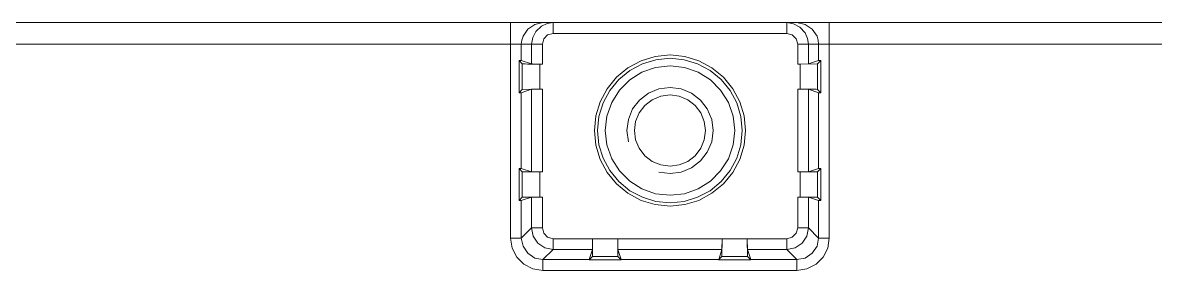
# Model space of a CAD drawing. Header units: millimetres. Extents: x 33157 to 59611, y -29750 to 1750.
# Drawn here: x 54953.7 to 55006.2, y -3062.7 to -3051.2 of the extents above; entities that cross this region are included whole.
import ezdxf

# ---------------------------------------------------------------- set-up
doc = ezdxf.new("R2010")
doc.units = ezdxf.units.MM
doc.layers.add('layer 1', color=7, linetype='Continuous', lineweight=18)

msp = doc.modelspace()

# ---------------------------------------------------------------- linework, layer by layer
at = {"layer": 'layer 1', "lineweight": 9}
for p, q in [((54976.32, -3051.201), (54976.32, -3061.196)), ((54978.295, -3051.201), (54978.295, -3051.701)), ((54989.128, -3051.201), (54989.128, -3051.701)), ((54991.094, -3051.201), (54991.094, -3061.196)), ((54976.82, -3052.201), (54976.82, -3052.956)), ((54977.294, -3052.201), (54977.294, -3053.114)), ((54977.795, -3052.201), (54977.795, -3053.123)), ((54989.628, -3052.201), (54989.628, -3053.123)), ((54990.129, -3052.201), (54990.129, -3053.114)), ((54990.594, -3052.201), (54990.594, -3052.956)), ((54976.715, -3052.956), (54976.715, -3054.457)), ((54976.864, -3053.114), (54976.864, -3054.299)), ((54977.672, -3053.123), (54977.672, -3054.29)), ((54989.751, -3053.123), (54989.751, -3054.29)), ((54990.55, -3053.114), (54990.55, -3054.299)), ((54990.708, -3052.956), (54990.708, -3054.457)), ((54976.82, -3054.448), (54976.82, -3057.958)), ((54977.294, -3054.29), (54977.294, -3058.116)), ((54977.795, -3054.29), (54977.795, -3058.125)), ((54989.628, -3054.29), (54989.628, -3058.125)), ((54990.129, -3054.29), (54990.129, -3058.116)), ((54990.594, -3054.448), (54990.594, -3057.958)), ((54976.715, -3057.958), (54976.715, -3059.45)), ((54976.864, -3058.116), (54976.864, -3059.292)), ((54977.672, -3058.125), (54977.672, -3059.292)), ((54989.751, -3058.125), (54989.751, -3059.292)), ((54990.55, -3058.116), (54990.55, -3059.292)), ((54990.708, -3057.958), (54990.708, -3059.45)), ((54976.82, -3059.45), (54976.82, -3061.196)), ((54977.294, -3059.292), (54977.294, -3060.722)), ((54977.795, -3059.292), (54977.795, -3060.722)), ((54989.628, -3059.292), (54989.628, -3060.722)), ((54990.129, -3059.292), (54990.129, -3060.722)), ((54990.594, -3059.45), (54990.594, -3061.196)), ((54978.295, -3061.223), (54978.295, -3061.723)), ((54980.121, -3061.231), (54980.121, -3062.048)), ((54980.121, -3061.231), (54980.121, -3061.723)), ((54981.298, -3061.231), (54981.298, -3061.723)), ((54981.298, -3061.231), (54981.298, -3062.048)), ((54989.128, -3061.223), (54989.128, -3061.723)), ((54977.821, -3062.188), (54977.821, -3062.688)), ((54981.455, -3062.197), (54981.455, -3062.206)), ((54989.593, -3062.188), (54989.593, -3062.688))]:
    msp.add_line(p, q, dxfattribs=at)
for points in [[(54854.21, -3051.201), (54854.21, -3051.201), (55050.209, -3051.201), (55050.209, -3051.201)], [(54977.76, -3051.359), (54977.76, -3051.359), (54977.496, -3051.604), (54977.496, -3051.604)], [(54989.971, -3051.675), (54989.971, -3051.675), (54989.725, -3051.403), (54989.725, -3051.403)], [(54989.128, -3051.701), (54989.128, -3051.701), (54978.295, -3051.701), (54978.295, -3051.701)], [(54944.621, -3052.201), (54944.621, -3052.201), (54977.795, -3052.201), (54977.795, -3052.201)], [(54989.628, -3052.201), (54989.628, -3052.201), (55022.794, -3052.201), (55022.794, -3052.201)], [(54976.864, -3053.114), (54976.864, -3053.114), (54976.715, -3052.956), (54976.715, -3052.956)], [(54976.82, -3052.956), (54976.82, -3052.956), (54977.294, -3053.114), (54977.294, -3053.114)], [(54977.795, -3053.123), (54977.795, -3053.123), (54977.672, -3053.123), (54977.672, -3053.123)], [(54989.628, -3053.123), (54989.628, -3053.123), (54989.751, -3053.123), (54989.751, -3053.123)], [(54989.725, -3053.123), (54989.725, -3053.123), (54990.55, -3053.114), (54990.55, -3053.114)], [(54990.594, -3052.956), (54990.594, -3052.956), (54990.129, -3053.114), (54990.129, -3053.114)], [(54990.55, -3053.114), (54990.55, -3053.114), (54990.708, -3052.956), (54990.708, -3052.956)], [(54976.864, -3054.299), (54976.864, -3054.299), (54976.715, -3054.457), (54976.715, -3054.457)], [(54976.82, -3054.448), (54976.82, -3054.448), (54977.294, -3054.29), (54977.294, -3054.29)], [(54977.698, -3054.29), (54977.698, -3054.29), (54976.864, -3054.299), (54976.864, -3054.299)], [(54977.698, -3054.29), (54977.698, -3054.29), (54977.294, -3054.29), (54977.294, -3054.29)], [(54977.795, -3054.29), (54977.795, -3054.29), (54977.672, -3054.29), (54977.672, -3054.29)], [(54989.628, -3054.29), (54989.628, -3054.29), (54989.751, -3054.29), (54989.751, -3054.29)], [(54990.594, -3054.448), (54990.594, -3054.448), (54990.129, -3054.29), (54990.129, -3054.29)], [(54990.55, -3054.299), (54990.55, -3054.299), (54990.708, -3054.457), (54990.708, -3054.457)], [(54976.864, -3058.116), (54976.864, -3058.116), (54976.715, -3057.958), (54976.715, -3057.958)], [(54976.82, -3057.958), (54976.82, -3057.958), (54977.294, -3058.116), (54977.294, -3058.116)], [(54977.795, -3058.125), (54977.795, -3058.125), (54977.672, -3058.125), (54977.672, -3058.125)], [(54989.628, -3058.125), (54989.628, -3058.125), (54989.751, -3058.125), (54989.751, -3058.125)], [(54989.725, -3058.125), (54989.725, -3058.125), (54990.55, -3058.116), (54990.55, -3058.116)], [(54989.725, -3058.125), (54989.725, -3058.125), (54990.129, -3058.116), (54990.129, -3058.116)], [(54990.594, -3057.958), (54990.594, -3057.958), (54990.129, -3058.116), (54990.129, -3058.116)], [(54990.55, -3058.116), (54990.55, -3058.116), (54990.708, -3057.958), (54990.708, -3057.958)], [(54976.864, -3059.292), (54976.864, -3059.292), (54976.715, -3059.45), (54976.715, -3059.45)], [(54976.82, -3059.45), (54976.82, -3059.45), (54977.294, -3059.292), (54977.294, -3059.292)], [(54977.698, -3059.292), (54977.698, -3059.292), (54976.864, -3059.292), (54976.864, -3059.292)], [(54977.698, -3059.292), (54977.698, -3059.292), (54977.294, -3059.292), (54977.294, -3059.292)], [(54977.795, -3059.292), (54977.795, -3059.292), (54977.672, -3059.292), (54977.672, -3059.292)], [(54989.628, -3059.292), (54989.628, -3059.292), (54989.751, -3059.292), (54989.751, -3059.292)], [(54990.594, -3059.45), (54990.594, -3059.45), (54990.129, -3059.292), (54990.129, -3059.292)], [(54990.55, -3059.292), (54990.55, -3059.292), (54990.708, -3059.45), (54990.708, -3059.45)], [(54977.294, -3060.722), (54977.294, -3060.722), (54976.82, -3061.196), (54976.82, -3061.196)], [(54977.795, -3060.722), (54977.795, -3060.722), (54977.294, -3060.722), (54977.294, -3060.722)], [(54989.628, -3060.722), (54989.628, -3060.722), (54990.129, -3060.722), (54990.129, -3060.722)], [(54990.129, -3060.722), (54990.129, -3060.722), (54990.594, -3061.196), (54990.594, -3061.196)], [(54976.32, -3061.196), (54976.32, -3061.196), (54976.82, -3061.196), (54976.82, -3061.196)], [(54978.295, -3061.223), (54978.295, -3061.223), (54980.121, -3061.231), (54980.121, -3061.231)], [(54980.121, -3061.231), (54980.121, -3061.231), (54987.293, -3061.231), (54987.293, -3061.231)], [(54986.117, -3062.048), (54986.117, -3062.048), (54986.126, -3061.231), (54986.126, -3061.231)], [(54986.126, -3061.231), (54986.126, -3061.231), (54986.117, -3061.723), (54986.117, -3061.723)], [(54987.293, -3061.231), (54987.293, -3061.231), (54989.128, -3061.223), (54989.128, -3061.223)], [(54987.293, -3061.231), (54987.293, -3061.231), (54987.302, -3062.048), (54987.302, -3062.048)], [(54987.293, -3061.231), (54987.293, -3061.231), (54987.302, -3061.723), (54987.302, -3061.723)], [(54991.094, -3061.196), (54991.094, -3061.196), (54990.594, -3061.196), (54990.594, -3061.196)], [(54978.295, -3061.723), (54978.295, -3061.723), (54977.821, -3062.188), (54977.821, -3062.188)], [(54978.295, -3061.723), (54978.295, -3061.723), (54980.121, -3061.723), (54980.121, -3061.723)], [(54979.963, -3062.188), (54979.963, -3062.188), (54980.121, -3061.723), (54980.121, -3061.723)], [(54980.121, -3062.048), (54980.121, -3062.048), (54979.963, -3062.206), (54979.963, -3062.206)], [(54980.121, -3062.048), (54980.121, -3062.048), (54981.298, -3062.048), (54981.298, -3062.048)], [(54981.298, -3061.723), (54981.298, -3061.723), (54986.117, -3061.723), (54986.117, -3061.723)], [(54981.455, -3062.188), (54981.455, -3062.188), (54981.298, -3061.723), (54981.298, -3061.723)], [(54981.298, -3062.048), (54981.298, -3062.048), (54981.455, -3062.197), (54981.455, -3062.197)], [(54986.117, -3062.048), (54986.117, -3062.048), (54985.959, -3062.206), (54985.959, -3062.206)], [(54985.968, -3062.188), (54985.968, -3062.188), (54986.117, -3061.723), (54986.117, -3061.723)], [(54986.117, -3062.048), (54986.117, -3062.048), (54987.302, -3062.048), (54987.302, -3062.048)], [(54987.302, -3061.723), (54987.302, -3061.723), (54989.128, -3061.723), (54989.128, -3061.723)], [(54987.451, -3062.188), (54987.451, -3062.188), (54987.302, -3061.723), (54987.302, -3061.723)], [(54987.302, -3062.048), (54987.302, -3062.048), (54987.451, -3062.197), (54987.451, -3062.197)], [(54989.128, -3061.723), (54989.128, -3061.723), (54989.593, -3062.188), (54989.593, -3062.188)], [(54977.821, -3062.188), (54977.821, -3062.188), (54979.963, -3062.188), (54979.963, -3062.188)], [(54979.963, -3062.206), (54979.963, -3062.206), (54981.455, -3062.206), (54981.455, -3062.206)], [(54981.455, -3062.188), (54981.455, -3062.188), (54985.968, -3062.188), (54985.968, -3062.188)], [(54985.959, -3062.206), (54985.959, -3062.206), (54987.46, -3062.206), (54987.46, -3062.206)], [(54987.451, -3062.188), (54987.451, -3062.188), (54989.593, -3062.188), (54989.593, -3062.188)], [(54987.451, -3062.197), (54987.451, -3062.197), (54987.46, -3062.206), (54987.46, -3062.206)], [(54977.821, -3062.688), (54977.821, -3062.688), (54989.593, -3062.688), (54989.593, -3062.688)]]:
    msp.add_open_spline(points, degree=3, dxfattribs=at)
for points, knots in [([(54977.821, -3051.201), (54977.821, -3051.201), (54977.444, -3051.28), (54977.444, -3051.28), (54977.444, -3051.28), (54977.119, -3051.499), (54977.119, -3051.499), (54977.119, -3051.499), (54976.899, -3051.824), (54976.899, -3051.824)], [0, 0, 0, 0, 162697.477039, 162697.477039, 162697.477039, 325394.954078, 325394.954078, 325394.954078, 488092.431117, 488092.431117, 488092.431117, 488092.431117]), ([(54977.496, -3051.604), (54977.496, -3051.604), (54977.347, -3051.894), (54977.347, -3051.894), (54977.347, -3051.894), (54977.294, -3052.201), (54977.294, -3052.201)], [0, 0, 0, 0, 176548.825552, 176548.825552, 176548.825552, 353097.651104, 353097.651104, 353097.651104, 353097.651104]), ([(54978.295, -3051.201), (54978.295, -3051.201), (54978.014, -3051.245), (54978.014, -3051.245), (54978.014, -3051.245), (54977.76, -3051.359), (54977.76, -3051.359)], [0, 0, 0, 0, 176549.890892, 176549.890892, 176549.890892, 353099.781785, 353099.781785, 353099.781785, 353099.781785]), ([(54989.725, -3051.403), (54989.725, -3051.403), (54989.435, -3051.253), (54989.435, -3051.253), (54989.435, -3051.253), (54989.128, -3051.201), (54989.128, -3051.201)], [0, 0, 0, 0, 176585.504921, 176585.504921, 176585.504921, 353171.009842, 353171.009842, 353171.009842, 353171.009842]), ([(54990.524, -3051.824), (54990.524, -3051.824), (54990.304, -3051.499), (54990.304, -3051.499), (54990.304, -3051.499), (54989.979, -3051.28), (54989.979, -3051.28), (54989.979, -3051.28), (54989.593, -3051.201), (54989.593, -3051.201)], [0, 0, 0, 0, 162734.692648, 162734.692648, 162734.692648, 325469.385296, 325469.385296, 325469.385296, 488204.077944, 488204.077944, 488204.077944, 488204.077944]), ([(54976.82, -3052.201), (54976.82, -3052.201), (54976.838, -3052.008), (54976.838, -3052.008), (54976.838, -3052.008), (54976.899, -3051.824), (54976.899, -3051.824)], [0, 0, 0, 0, 176547.71934, 176547.71934, 176547.71934, 353095.438681, 353095.438681, 353095.438681, 353095.438681]), ([(54978.295, -3051.701), (54978.295, -3051.701), (54978.041, -3051.771), (54978.041, -3051.771), (54978.041, -3051.771), (54977.865, -3051.955), (54977.865, -3051.955), (54977.865, -3051.955), (54977.795, -3052.201), (54977.795, -3052.201)], [0, 0, 0, 0, 162700.314601, 162700.314601, 162700.314601, 325400.629203, 325400.629203, 325400.629203, 488100.943804, 488100.943804, 488100.943804, 488100.943804]), ([(54989.628, -3052.201), (54989.628, -3052.201), (54989.558, -3051.955), (54989.558, -3051.955), (54989.558, -3051.955), (54989.374, -3051.771), (54989.374, -3051.771), (54989.374, -3051.771), (54989.128, -3051.701), (54989.128, -3051.701)], [0, 0, 0, 0, 162733.594865, 162733.594865, 162733.594865, 325467.189731, 325467.189731, 325467.189731, 488200.784596, 488200.784596, 488200.784596, 488200.784596]), ([(54990.129, -3052.201), (54990.129, -3052.201), (54990.085, -3051.929), (54990.085, -3051.929), (54990.085, -3051.929), (54989.971, -3051.675), (54989.971, -3051.675)], [0, 0, 0, 0, 176588.72747, 176588.72747, 176588.72747, 353177.454941, 353177.454941, 353177.454941, 353177.454941]), ([(54990.594, -3052.201), (54990.594, -3052.201), (54990.576, -3052.008), (54990.576, -3052.008), (54990.576, -3052.008), (54990.524, -3051.824), (54990.524, -3051.824)], [0, 0, 0, 0, 176590.491992, 176590.491992, 176590.491992, 353180.983984, 353180.983984, 353180.983984, 353180.983984]), ([(54987.205, -3056.203), (54987.205, -3056.203), (54987.144, -3055.518), (54987.144, -3055.518), (54987.144, -3055.518), (54986.942, -3054.869), (54986.942, -3054.869), (54986.942, -3054.869), (54986.617, -3054.263), (54986.617, -3054.263), (54986.617, -3054.263), (54986.187, -3053.728), (54986.187, -3053.728), (54986.187, -3053.728), (54985.652, -3053.298), (54985.652, -3053.298), (54985.652, -3053.298), (54985.046, -3052.973), (54985.046, -3052.973), (54985.046, -3052.973), (54984.396, -3052.772), (54984.396, -3052.772), (54984.396, -3052.772), (54983.712, -3052.701), (54983.712, -3052.701), (54983.712, -3052.701), (54983.027, -3052.772), (54983.027, -3052.772), (54983.027, -3052.772), (54982.368, -3052.973), (54982.368, -3052.973), (54982.368, -3052.973), (54981.763, -3053.298), (54981.763, -3053.298), (54981.763, -3053.298), (54981.236, -3053.728), (54981.236, -3053.728), (54981.236, -3053.728), (54980.797, -3054.263), (54980.797, -3054.263), (54980.797, -3054.263), (54980.472, -3054.869), (54980.472, -3054.869), (54980.472, -3054.869), (54980.279, -3055.518), (54980.279, -3055.518), (54980.279, -3055.518), (54980.209, -3056.203), (54980.209, -3056.203), (54980.209, -3056.203), (54980.279, -3056.887), (54980.279, -3056.887), (54980.279, -3056.887), (54980.472, -3057.546), (54980.472, -3057.546), (54980.472, -3057.546), (54980.797, -3058.151), (54980.797, -3058.151), (54980.797, -3058.151), (54981.236, -3058.678), (54981.236, -3058.678), (54981.236, -3058.678), (54981.763, -3059.116), (54981.763, -3059.116), (54981.763, -3059.116), (54982.368, -3059.441), (54982.368, -3059.441), (54982.368, -3059.441), (54983.027, -3059.634), (54983.027, -3059.634), (54983.027, -3059.634), (54983.712, -3059.704), (54983.712, -3059.704), (54983.712, -3059.704), (54984.396, -3059.634), (54984.396, -3059.634), (54984.396, -3059.634), (54985.046, -3059.441), (54985.046, -3059.441), (54985.046, -3059.441), (54985.652, -3059.116), (54985.652, -3059.116), (54985.652, -3059.116), (54986.187, -3058.678), (54986.187, -3058.678), (54986.187, -3058.678), (54986.617, -3058.151), (54986.617, -3058.151), (54986.617, -3058.151), (54986.942, -3057.546), (54986.942, -3057.546), (54986.942, -3057.546), (54987.144, -3056.887), (54987.144, -3056.887), (54987.144, -3056.887), (54987.205, -3056.203), (54987.205, -3056.203)], [0, 0, 0, 0, 139060.183902, 139060.183902, 139060.183902, 278120.367804, 278120.367804, 278120.367804, 417180.551706, 417180.551706, 417180.551706, 556240.735608, 556240.735608, 556240.735608, 695300.91951, 695300.91951, 695300.91951, 834361.103412, 834361.103412, 834361.103412, 973421.287314, 973421.287314, 973421.287314, 1112481.471216, 1112481.471216, 1112481.471216, 1251541.655118, 1251541.655118, 1251541.655118, 1390601.83902, 1390601.83902, 1390601.83902, 1529662.022922, 1529662.022922, 1529662.022922, 1668722.206824, 1668722.206824, 1668722.206824, 1807782.390726, 1807782.390726, 1807782.390726, 1946842.574628, 1946842.574628, 1946842.574628, 2085902.75853, 2085902.75853, 2085902.75853, 2224962.942432, 2224962.942432, 2224962.942432, 2364023.126333, 2364023.126333, 2364023.126333, 2503083.310235, 2503083.310235, 2503083.310235, 2642143.494137, 2642143.494137, 2642143.494137, 2781203.678039, 2781203.678039, 2781203.678039, 2920263.861941, 2920263.861941, 2920263.861941, 3059324.045843, 3059324.045843, 3059324.045843, 3198384.229745, 3198384.229745, 3198384.229745, 3337444.413647, 3337444.413647, 3337444.413647, 3476504.597549, 3476504.597549, 3476504.597549, 3615564.781451, 3615564.781451, 3615564.781451, 3754624.965353, 3754624.965353, 3754624.965353, 3893685.149255, 3893685.149255, 3893685.149255, 4032745.333157, 4032745.333157, 4032745.333157, 4171805.517059, 4171805.517059, 4171805.517059, 4310865.700961, 4310865.700961, 4310865.700961, 4449925.884863, 4449925.884863, 4449925.884863, 4449925.884863]), ([(54976.82, -3052.956), (54976.82, -3052.956), (54976.812, -3052.956), (54976.812, -3052.956), (54976.812, -3052.956), (54976.794, -3052.956), (54976.794, -3052.956), (54976.794, -3052.956), (54976.759, -3052.956), (54976.759, -3052.956), (54976.759, -3052.956), (54976.715, -3052.956), (54976.715, -3052.956)], [0, 0, 0, 0, 156550.477989, 156550.477989, 156550.477989, 313100.955977, 313100.955977, 313100.955977, 469651.433966, 469651.433966, 469651.433966, 626201.911954, 626201.911954, 626201.911954, 626201.911954]), ([(54976.864, -3053.114), (54976.864, -3053.114), (54976.882, -3053.114), (54976.882, -3053.114), (54976.882, -3053.114), (54976.935, -3053.114), (54976.935, -3053.114), (54976.935, -3053.114), (54977.005, -3053.114), (54977.005, -3053.114), (54977.005, -3053.114), (54977.101, -3053.123), (54977.101, -3053.123), (54977.101, -3053.123), (54977.224, -3053.123), (54977.224, -3053.123), (54977.224, -3053.123), (54977.365, -3053.123), (54977.365, -3053.123), (54977.365, -3053.123), (54977.514, -3053.123), (54977.514, -3053.123), (54977.514, -3053.123), (54977.672, -3053.123), (54977.672, -3053.123)], [0, 0, 0, 0, 146551.838938, 146551.838938, 146551.838938, 293103.677876, 293103.677876, 293103.677876, 439655.516814, 439655.516814, 439655.516814, 586207.355753, 586207.355753, 586207.355753, 732759.194691, 732759.194691, 732759.194691, 879311.033629, 879311.033629, 879311.033629, 1025862.872567, 1025862.872567, 1025862.872567, 1172414.711505, 1172414.711505, 1172414.711505, 1172414.711505]), ([(54977.294, -3053.114), (54977.294, -3053.114), (54977.303, -3053.114), (54977.303, -3053.114), (54977.303, -3053.114), (54977.338, -3053.114), (54977.338, -3053.114), (54977.338, -3053.114), (54977.382, -3053.123), (54977.382, -3053.123), (54977.382, -3053.123), (54977.444, -3053.123), (54977.444, -3053.123), (54977.444, -3053.123), (54977.523, -3053.123), (54977.523, -3053.123), (54977.523, -3053.123), (54977.602, -3053.123), (54977.602, -3053.123), (54977.602, -3053.123), (54977.698, -3053.123), (54977.698, -3053.123), (54977.698, -3053.123), (54977.795, -3053.123), (54977.795, -3053.123)], [0, 0, 0, 0, 146552.839044, 146552.839044, 146552.839044, 293105.678088, 293105.678088, 293105.678088, 439658.517133, 439658.517133, 439658.517133, 586211.356177, 586211.356177, 586211.356177, 732764.195221, 732764.195221, 732764.195221, 879317.034265, 879317.034265, 879317.034265, 1025869.873309, 1025869.873309, 1025869.873309, 1172422.712353, 1172422.712353, 1172422.712353, 1172422.712353]), ([(54987.056, -3056.203), (54987.056, -3056.203), (54986.995, -3055.554), (54986.995, -3055.554), (54986.995, -3055.554), (54986.802, -3054.922), (54986.802, -3054.922), (54986.802, -3054.922), (54986.494, -3054.342), (54986.494, -3054.342), (54986.494, -3054.342), (54986.082, -3053.834), (54986.082, -3053.834), (54986.082, -3053.834), (54985.573, -3053.421), (54985.573, -3053.421), (54985.573, -3053.421), (54984.993, -3053.114), (54984.993, -3053.114), (54984.993, -3053.114), (54984.361, -3052.921), (54984.361, -3052.921), (54984.361, -3052.921), (54983.712, -3052.851), (54983.712, -3052.851), (54983.712, -3052.851), (54983.053, -3052.921), (54983.053, -3052.921), (54983.053, -3052.921), (54982.43, -3053.114), (54982.43, -3053.114), (54982.43, -3053.114), (54981.851, -3053.421), (54981.851, -3053.421), (54981.851, -3053.421), (54981.341, -3053.834), (54981.341, -3053.834), (54981.341, -3053.834), (54980.92, -3054.342), (54980.92, -3054.342), (54980.92, -3054.342), (54980.613, -3054.922), (54980.613, -3054.922), (54980.613, -3054.922), (54980.42, -3055.554), (54980.42, -3055.554), (54980.42, -3055.554), (54980.358, -3056.203), (54980.358, -3056.203), (54980.358, -3056.203), (54980.42, -3056.861), (54980.42, -3056.861), (54980.42, -3056.861), (54980.613, -3057.484), (54980.613, -3057.484), (54980.613, -3057.484), (54980.92, -3058.063), (54980.92, -3058.063), (54980.92, -3058.063), (54981.341, -3058.572), (54981.341, -3058.572), (54981.341, -3058.572), (54981.851, -3058.994), (54981.851, -3058.994), (54981.851, -3058.994), (54982.43, -3059.301), (54982.43, -3059.301), (54982.43, -3059.301), (54983.053, -3059.494), (54983.053, -3059.494), (54983.053, -3059.494), (54983.712, -3059.555), (54983.712, -3059.555), (54983.712, -3059.555), (54984.361, -3059.494), (54984.361, -3059.494), (54984.361, -3059.494), (54984.993, -3059.301), (54984.993, -3059.301), (54984.993, -3059.301), (54985.573, -3058.994), (54985.573, -3058.994), (54985.573, -3058.994), (54986.082, -3058.572), (54986.082, -3058.572), (54986.082, -3058.572), (54986.494, -3058.063), (54986.494, -3058.063), (54986.494, -3058.063), (54986.802, -3057.484), (54986.802, -3057.484), (54986.802, -3057.484), (54986.995, -3056.861), (54986.995, -3056.861), (54986.995, -3056.861), (54987.056, -3056.203), (54987.056, -3056.203)], [0, 0, 0, 0, 139060.725972, 139060.725972, 139060.725972, 278121.451943, 278121.451943, 278121.451943, 417182.177915, 417182.177915, 417182.177915, 556242.903886, 556242.903886, 556242.903886, 695303.629858, 695303.629858, 695303.629858, 834364.355829, 834364.355829, 834364.355829, 973425.081801, 973425.081801, 973425.081801, 1112485.807772, 1112485.807772, 1112485.807772, 1251546.533744, 1251546.533744, 1251546.533744, 1390607.259715, 1390607.259715, 1390607.259715, 1529667.985687, 1529667.985687, 1529667.985687, 1668728.711659, 1668728.711659, 1668728.711659, 1807789.43763, 1807789.43763, 1807789.43763, 1946850.163602, 1946850.163602, 1946850.163602, 2085910.889573, 2085910.889573, 2085910.889573, 2224971.615545, 2224971.615545, 2224971.615545, 2364032.341516, 2364032.341516, 2364032.341516, 2503093.067488, 2503093.067488, 2503093.067488, 2642153.793459, 2642153.793459, 2642153.793459, 2781214.519431, 2781214.519431, 2781214.519431, 2920275.245403, 2920275.245403, 2920275.245403, 3059335.971374, 3059335.971374, 3059335.971374, 3198396.697346, 3198396.697346, 3198396.697346, 3337457.423317, 3337457.423317, 3337457.423317, 3476518.149289, 3476518.149289, 3476518.149289, 3615578.87526, 3615578.87526, 3615578.87526, 3754639.601232, 3754639.601232, 3754639.601232, 3893700.327203, 3893700.327203, 3893700.327203, 4032761.053175, 4032761.053175, 4032761.053175, 4171821.779146, 4171821.779146, 4171821.779146, 4310882.505118, 4310882.505118, 4310882.505118, 4449943.23109, 4449943.23109, 4449943.23109, 4449943.23109]), ([(54986.714, -3056.203), (54986.714, -3056.203), (54986.635, -3055.536), (54986.635, -3055.536), (54986.635, -3055.536), (54986.415, -3054.904), (54986.415, -3054.904), (54986.415, -3054.904), (54986.055, -3054.334), (54986.055, -3054.334), (54986.055, -3054.334), (54985.581, -3053.86), (54985.581, -3053.86), (54985.581, -3053.86), (54985.011, -3053.5), (54985.011, -3053.5), (54985.011, -3053.5), (54984.379, -3053.281), (54984.379, -3053.281), (54984.379, -3053.281), (54983.712, -3053.202), (54983.712, -3053.202), (54983.712, -3053.202), (54983.044, -3053.281), (54983.044, -3053.281), (54983.044, -3053.281), (54982.404, -3053.5), (54982.404, -3053.5), (54982.404, -3053.5), (54981.842, -3053.86), (54981.842, -3053.86), (54981.842, -3053.86), (54981.368, -3054.334), (54981.368, -3054.334), (54981.368, -3054.334), (54981.008, -3054.904), (54981.008, -3054.904), (54981.008, -3054.904), (54980.788, -3055.536), (54980.788, -3055.536), (54980.788, -3055.536), (54980.709, -3056.203), (54980.709, -3056.203), (54980.709, -3056.203), (54980.788, -3056.87), (54980.788, -3056.87), (54980.788, -3056.87), (54981.008, -3057.511), (54981.008, -3057.511), (54981.008, -3057.511), (54981.368, -3058.072), (54981.368, -3058.072), (54981.368, -3058.072), (54981.842, -3058.546), (54981.842, -3058.546), (54981.842, -3058.546), (54982.404, -3058.906), (54982.404, -3058.906), (54982.404, -3058.906), (54983.044, -3059.134), (54983.044, -3059.134), (54983.044, -3059.134), (54983.712, -3059.204), (54983.712, -3059.204), (54983.712, -3059.204), (54984.379, -3059.134), (54984.379, -3059.134), (54984.379, -3059.134), (54985.011, -3058.906), (54985.011, -3058.906), (54985.011, -3058.906), (54985.581, -3058.546), (54985.581, -3058.546), (54985.581, -3058.546), (54986.055, -3058.072), (54986.055, -3058.072), (54986.055, -3058.072), (54986.415, -3057.511), (54986.415, -3057.511), (54986.415, -3057.511), (54986.635, -3056.87), (54986.635, -3056.87), (54986.635, -3056.87), (54986.714, -3056.203), (54986.714, -3056.203)], [0, 0, 0, 0, 139419.160319, 139419.160319, 139419.160319, 278838.320638, 278838.320638, 278838.320638, 418257.480958, 418257.480958, 418257.480958, 557676.641277, 557676.641277, 557676.641277, 697095.801596, 697095.801596, 697095.801596, 836514.961915, 836514.961915, 836514.961915, 975934.122234, 975934.122234, 975934.122234, 1115353.282554, 1115353.282554, 1115353.282554, 1254772.442873, 1254772.442873, 1254772.442873, 1394191.603192, 1394191.603192, 1394191.603192, 1533610.763511, 1533610.763511, 1533610.763511, 1673029.92383, 1673029.92383, 1673029.92383, 1812449.08415, 1812449.08415, 1812449.08415, 1951868.244469, 1951868.244469, 1951868.244469, 2091287.404788, 2091287.404788, 2091287.404788, 2230706.565107, 2230706.565107, 2230706.565107, 2370125.725426, 2370125.725426, 2370125.725426, 2509544.885746, 2509544.885746, 2509544.885746, 2648964.046065, 2648964.046065, 2648964.046065, 2788383.206384, 2788383.206384, 2788383.206384, 2927802.366703, 2927802.366703, 2927802.366703, 3067221.527022, 3067221.527022, 3067221.527022, 3206640.687342, 3206640.687342, 3206640.687342, 3346059.847661, 3346059.847661, 3346059.847661, 3485479.00798, 3485479.00798, 3485479.00798, 3624898.168299, 3624898.168299, 3624898.168299, 3764317.328618, 3764317.328618, 3764317.328618, 3903736.488938, 3903736.488938, 3903736.488938, 3903736.488938]), ([(54990.708, -3052.956), (54990.708, -3052.956), (54990.664, -3052.956), (54990.664, -3052.956), (54990.664, -3052.956), (54990.629, -3052.956), (54990.629, -3052.956), (54990.629, -3052.956), (54990.603, -3052.956), (54990.603, -3052.956), (54990.603, -3052.956), (54990.594, -3052.956), (54990.594, -3052.956)], [0, 0, 0, 0, 156588.725616, 156588.725616, 156588.725616, 313177.451231, 313177.451231, 313177.451231, 469766.176847, 469766.176847, 469766.176847, 626354.902462, 626354.902462, 626354.902462, 626354.902462]), ([(54983.194, -3058.134), (54983.194, -3058.134), (54983.712, -3058.204), (54983.712, -3058.204), (54983.712, -3058.204), (54984.23, -3058.134), (54984.23, -3058.134), (54984.23, -3058.134), (54984.712, -3057.941), (54984.712, -3057.941), (54984.712, -3057.941), (54985.125, -3057.616), (54985.125, -3057.616), (54985.125, -3057.616), (54985.441, -3057.203), (54985.441, -3057.203), (54985.441, -3057.203), (54985.643, -3056.721), (54985.643, -3056.721), (54985.643, -3056.721), (54985.713, -3056.203), (54985.713, -3056.203), (54985.713, -3056.203), (54985.643, -3055.685), (54985.643, -3055.685), (54985.643, -3055.685), (54985.441, -3055.203), (54985.441, -3055.203), (54985.441, -3055.203), (54985.125, -3054.79), (54985.125, -3054.79), (54985.125, -3054.79), (54984.712, -3054.474), (54984.712, -3054.474), (54984.712, -3054.474), (54984.23, -3054.272), (54984.23, -3054.272), (54984.23, -3054.272), (54983.712, -3054.202), (54983.712, -3054.202), (54983.712, -3054.202), (54983.194, -3054.272), (54983.194, -3054.272), (54983.194, -3054.272), (54982.711, -3054.474), (54982.711, -3054.474), (54982.711, -3054.474), (54982.298, -3054.79), (54982.298, -3054.79), (54982.298, -3054.79), (54981.973, -3055.203), (54981.973, -3055.203), (54981.973, -3055.203), (54981.78, -3055.685), (54981.78, -3055.685), (54981.78, -3055.685), (54981.71, -3056.203), (54981.71, -3056.203), (54981.71, -3056.203), (54981.78, -3056.721), (54981.78, -3056.721)], [0, 0, 0, 0, 140570.184918, 140570.184918, 140570.184918, 281140.369836, 281140.369836, 281140.369836, 421710.554753, 421710.554753, 421710.554753, 562280.739671, 562280.739671, 562280.739671, 702850.924589, 702850.924589, 702850.924589, 843421.109507, 843421.109507, 843421.109507, 983991.294425, 983991.294425, 983991.294425, 1124561.479343, 1124561.479343, 1124561.479343, 1265131.66426, 1265131.66426, 1265131.66426, 1405701.849178, 1405701.849178, 1405701.849178, 1546272.034096, 1546272.034096, 1546272.034096, 1686842.219014, 1686842.219014, 1686842.219014, 1827412.403932, 1827412.403932, 1827412.403932, 1967982.58885, 1967982.58885, 1967982.58885, 2108552.773767, 2108552.773767, 2108552.773767, 2249122.958685, 2249122.958685, 2249122.958685, 2389693.143603, 2389693.143603, 2389693.143603, 2530263.328521, 2530263.328521, 2530263.328521, 2670833.513439, 2670833.513439, 2670833.513439, 2811403.698356, 2811403.698356, 2811403.698356, 2811403.698356]), ([(54976.715, -3054.457), (54976.715, -3054.457), (54976.759, -3054.457), (54976.759, -3054.457), (54976.759, -3054.457), (54976.794, -3054.448), (54976.794, -3054.448), (54976.794, -3054.448), (54976.812, -3054.448), (54976.812, -3054.448), (54976.812, -3054.448), (54976.82, -3054.448), (54976.82, -3054.448)], [0, 0, 0, 0, 156552.627966, 156552.627966, 156552.627966, 313105.255932, 313105.255932, 313105.255932, 469657.883899, 469657.883899, 469657.883899, 626210.511865, 626210.511865, 626210.511865, 626210.511865]), ([(54985.362, -3056.203), (54985.362, -3056.203), (54985.301, -3055.782), (54985.301, -3055.782), (54985.301, -3055.782), (54985.143, -3055.378), (54985.143, -3055.378), (54985.143, -3055.378), (54984.879, -3055.036), (54984.879, -3055.036), (54984.879, -3055.036), (54984.537, -3054.773), (54984.537, -3054.773), (54984.537, -3054.773), (54984.133, -3054.615), (54984.133, -3054.615), (54984.133, -3054.615), (54983.712, -3054.553), (54983.712, -3054.553), (54983.712, -3054.553), (54983.281, -3054.615), (54983.281, -3054.615), (54983.281, -3054.615), (54982.886, -3054.773), (54982.886, -3054.773), (54982.886, -3054.773), (54982.544, -3055.036), (54982.544, -3055.036), (54982.544, -3055.036), (54982.281, -3055.378), (54982.281, -3055.378), (54982.281, -3055.378), (54982.114, -3055.782), (54982.114, -3055.782), (54982.114, -3055.782), (54982.061, -3056.203), (54982.061, -3056.203), (54982.061, -3056.203), (54982.114, -3056.633), (54982.114, -3056.633), (54982.114, -3056.633), (54982.281, -3057.028), (54982.281, -3057.028), (54982.281, -3057.028), (54982.544, -3057.37), (54982.544, -3057.37), (54982.544, -3057.37), (54982.886, -3057.633), (54982.886, -3057.633), (54982.886, -3057.633), (54983.281, -3057.8), (54983.281, -3057.8), (54983.281, -3057.8), (54983.712, -3057.853), (54983.712, -3057.853), (54983.712, -3057.853), (54984.133, -3057.8), (54984.133, -3057.8), (54984.133, -3057.8), (54984.537, -3057.633), (54984.537, -3057.633), (54984.537, -3057.633), (54984.879, -3057.37), (54984.879, -3057.37), (54984.879, -3057.37), (54985.143, -3057.028), (54985.143, -3057.028), (54985.143, -3057.028), (54985.301, -3056.633), (54985.301, -3056.633), (54985.301, -3056.633), (54985.362, -3056.203), (54985.362, -3056.203)], [0, 0, 0, 0, 139900.280575, 139900.280575, 139900.280575, 279800.56115, 279800.56115, 279800.56115, 419700.841726, 419700.841726, 419700.841726, 559601.122301, 559601.122301, 559601.122301, 699501.402876, 699501.402876, 699501.402876, 839401.683451, 839401.683451, 839401.683451, 979301.964027, 979301.964027, 979301.964027, 1119202.244602, 1119202.244602, 1119202.244602, 1259102.525177, 1259102.525177, 1259102.525177, 1399002.805752, 1399002.805752, 1399002.805752, 1538903.086327, 1538903.086327, 1538903.086327, 1678803.366903, 1678803.366903, 1678803.366903, 1818703.647478, 1818703.647478, 1818703.647478, 1958603.928053, 1958603.928053, 1958603.928053, 2098504.208628, 2098504.208628, 2098504.208628, 2238404.489204, 2238404.489204, 2238404.489204, 2378304.769779, 2378304.769779, 2378304.769779, 2518205.050354, 2518205.050354, 2518205.050354, 2658105.330929, 2658105.330929, 2658105.330929, 2798005.611504, 2798005.611504, 2798005.611504, 2937905.89208, 2937905.89208, 2937905.89208, 3077806.172655, 3077806.172655, 3077806.172655, 3217706.45323, 3217706.45323, 3217706.45323, 3357606.733805, 3357606.733805, 3357606.733805, 3357606.733805]), ([(54990.129, -3054.29), (54990.129, -3054.29), (54990.111, -3054.29), (54990.111, -3054.29), (54990.111, -3054.29), (54990.085, -3054.29), (54990.085, -3054.29), (54990.085, -3054.29), (54990.032, -3054.29), (54990.032, -3054.29), (54990.032, -3054.29), (54989.971, -3054.29), (54989.971, -3054.29), (54989.971, -3054.29), (54989.901, -3054.29), (54989.901, -3054.29), (54989.901, -3054.29), (54989.813, -3054.29), (54989.813, -3054.29), (54989.813, -3054.29), (54989.725, -3054.29), (54989.725, -3054.29), (54989.725, -3054.29), (54989.628, -3054.29), (54989.628, -3054.29)], [0, 0, 0, 0, 146586.996534, 146586.996534, 146586.996534, 293173.993069, 293173.993069, 293173.993069, 439760.989603, 439760.989603, 439760.989603, 586347.986137, 586347.986137, 586347.986137, 732934.982672, 732934.982672, 732934.982672, 879521.979206, 879521.979206, 879521.979206, 1026108.97574, 1026108.97574, 1026108.97574, 1172695.972275, 1172695.972275, 1172695.972275, 1172695.972275]), ([(54990.55, -3054.299), (54990.55, -3054.299), (54990.533, -3054.299), (54990.533, -3054.299), (54990.533, -3054.299), (54990.489, -3054.29), (54990.489, -3054.29), (54990.489, -3054.29), (54990.41, -3054.29), (54990.41, -3054.29), (54990.41, -3054.29), (54990.313, -3054.29), (54990.313, -3054.29), (54990.313, -3054.29), (54990.19, -3054.29), (54990.19, -3054.29), (54990.19, -3054.29), (54990.059, -3054.29), (54990.059, -3054.29), (54990.059, -3054.29), (54989.909, -3054.29), (54989.909, -3054.29), (54989.909, -3054.29), (54989.751, -3054.29), (54989.751, -3054.29)], [0, 0, 0, 0, 146587.826891, 146587.826891, 146587.826891, 293175.653782, 293175.653782, 293175.653782, 439763.480673, 439763.480673, 439763.480673, 586351.307564, 586351.307564, 586351.307564, 732939.134455, 732939.134455, 732939.134455, 879526.961346, 879526.961346, 879526.961346, 1026114.788237, 1026114.788237, 1026114.788237, 1172702.615128, 1172702.615128, 1172702.615128, 1172702.615128]), ([(54990.594, -3054.448), (54990.594, -3054.448), (54990.603, -3054.448), (54990.603, -3054.448), (54990.603, -3054.448), (54990.629, -3054.448), (54990.629, -3054.448), (54990.629, -3054.448), (54990.664, -3054.457), (54990.664, -3054.457), (54990.664, -3054.457), (54990.708, -3054.457), (54990.708, -3054.457)], [0, 0, 0, 0, 156590.956621, 156590.956621, 156590.956621, 313181.913242, 313181.913242, 313181.913242, 469772.869864, 469772.869864, 469772.869864, 626363.826485, 626363.826485, 626363.826485, 626363.826485]), ([(54976.82, -3057.958), (54976.82, -3057.958), (54976.812, -3057.958), (54976.812, -3057.958), (54976.812, -3057.958), (54976.794, -3057.958), (54976.794, -3057.958), (54976.794, -3057.958), (54976.759, -3057.958), (54976.759, -3057.958), (54976.759, -3057.958), (54976.715, -3057.958), (54976.715, -3057.958)], [0, 0, 0, 0, 156557.926473, 156557.926473, 156557.926473, 313115.852946, 313115.852946, 313115.852946, 469673.779419, 469673.779419, 469673.779419, 626231.705893, 626231.705893, 626231.705893, 626231.705893]), ([(54976.864, -3058.116), (54976.864, -3058.116), (54976.882, -3058.116), (54976.882, -3058.116), (54976.882, -3058.116), (54976.935, -3058.116), (54976.935, -3058.116), (54976.935, -3058.116), (54977.005, -3058.116), (54977.005, -3058.116), (54977.005, -3058.116), (54977.101, -3058.116), (54977.101, -3058.116), (54977.101, -3058.116), (54977.224, -3058.116), (54977.224, -3058.116), (54977.224, -3058.116), (54977.365, -3058.116), (54977.365, -3058.116), (54977.365, -3058.116), (54977.514, -3058.125), (54977.514, -3058.125), (54977.514, -3058.125), (54977.672, -3058.125), (54977.672, -3058.125)], [0, 0, 0, 0, 146558.804885, 146558.804885, 146558.804885, 293117.60977, 293117.60977, 293117.60977, 439676.414655, 439676.414655, 439676.414655, 586235.21954, 586235.21954, 586235.21954, 732794.024425, 732794.024425, 732794.024425, 879352.82931, 879352.82931, 879352.82931, 1025911.634195, 1025911.634195, 1025911.634195, 1172470.43908, 1172470.43908, 1172470.43908, 1172470.43908]), ([(54977.294, -3058.116), (54977.294, -3058.116), (54977.303, -3058.116), (54977.303, -3058.116), (54977.303, -3058.116), (54977.338, -3058.116), (54977.338, -3058.116), (54977.338, -3058.116), (54977.382, -3058.116), (54977.382, -3058.116), (54977.382, -3058.116), (54977.444, -3058.116), (54977.444, -3058.116), (54977.444, -3058.116), (54977.523, -3058.116), (54977.523, -3058.116), (54977.523, -3058.116), (54977.602, -3058.116), (54977.602, -3058.116), (54977.602, -3058.116), (54977.698, -3058.125), (54977.698, -3058.125), (54977.698, -3058.125), (54977.795, -3058.125), (54977.795, -3058.125)], [0, 0, 0, 0, 146559.803556, 146559.803556, 146559.803556, 293119.607113, 293119.607113, 293119.607113, 439679.410669, 439679.410669, 439679.410669, 586239.214226, 586239.214226, 586239.214226, 732799.017782, 732799.017782, 732799.017782, 879358.821339, 879358.821339, 879358.821339, 1025918.624895, 1025918.624895, 1025918.624895, 1172478.428452, 1172478.428452, 1172478.428452, 1172478.428452]), ([(54990.708, -3057.958), (54990.708, -3057.958), (54990.664, -3057.958), (54990.664, -3057.958), (54990.664, -3057.958), (54990.629, -3057.958), (54990.629, -3057.958), (54990.629, -3057.958), (54990.603, -3057.958), (54990.603, -3057.958), (54990.603, -3057.958), (54990.594, -3057.958), (54990.594, -3057.958)], [0, 0, 0, 0, 156596.173974, 156596.173974, 156596.173974, 313192.347949, 313192.347949, 313192.347949, 469788.521923, 469788.521923, 469788.521923, 626384.695897, 626384.695897, 626384.695897, 626384.695897]), ([(54976.715, -3059.45), (54976.715, -3059.45), (54976.759, -3059.45), (54976.759, -3059.45), (54976.759, -3059.45), (54976.794, -3059.45), (54976.794, -3059.45), (54976.794, -3059.45), (54976.812, -3059.45), (54976.812, -3059.45), (54976.812, -3059.45), (54976.82, -3059.45), (54976.82, -3059.45)], [0, 0, 0, 0, 156560.070985, 156560.070985, 156560.070985, 313120.141971, 313120.141971, 313120.141971, 469680.212956, 469680.212956, 469680.212956, 626240.283942, 626240.283942, 626240.283942, 626240.283942]), ([(54990.129, -3059.292), (54990.129, -3059.292), (54990.111, -3059.292), (54990.111, -3059.292), (54990.111, -3059.292), (54990.085, -3059.292), (54990.085, -3059.292), (54990.085, -3059.292), (54990.032, -3059.292), (54990.032, -3059.292), (54990.032, -3059.292), (54989.971, -3059.292), (54989.971, -3059.292), (54989.971, -3059.292), (54989.901, -3059.292), (54989.901, -3059.292), (54989.901, -3059.292), (54989.813, -3059.292), (54989.813, -3059.292), (54989.813, -3059.292), (54989.725, -3059.292), (54989.725, -3059.292), (54989.725, -3059.292), (54989.628, -3059.292), (54989.628, -3059.292)], [0, 0, 0, 0, 146593.967639, 146593.967639, 146593.967639, 293187.935278, 293187.935278, 293187.935278, 439781.902917, 439781.902917, 439781.902917, 586375.870556, 586375.870556, 586375.870556, 732969.838195, 732969.838195, 732969.838195, 879563.805834, 879563.805834, 879563.805834, 1026157.773473, 1026157.773473, 1026157.773473, 1172751.741112, 1172751.741112, 1172751.741112, 1172751.741112]), ([(54990.55, -3059.292), (54990.55, -3059.292), (54990.533, -3059.292), (54990.533, -3059.292), (54990.533, -3059.292), (54990.489, -3059.292), (54990.489, -3059.292), (54990.489, -3059.292), (54990.41, -3059.292), (54990.41, -3059.292), (54990.41, -3059.292), (54990.313, -3059.292), (54990.313, -3059.292), (54990.313, -3059.292), (54990.19, -3059.292), (54990.19, -3059.292), (54990.19, -3059.292), (54990.059, -3059.292), (54990.059, -3059.292), (54990.059, -3059.292), (54989.909, -3059.292), (54989.909, -3059.292), (54989.909, -3059.292), (54989.751, -3059.292), (54989.751, -3059.292)], [0, 0, 0, 0, 146594.795584, 146594.795584, 146594.795584, 293189.591167, 293189.591167, 293189.591167, 439784.386751, 439784.386751, 439784.386751, 586379.182334, 586379.182334, 586379.182334, 732973.977918, 732973.977918, 732973.977918, 879568.773501, 879568.773501, 879568.773501, 1026163.569085, 1026163.569085, 1026163.569085, 1172758.364668, 1172758.364668, 1172758.364668, 1172758.364668]), ([(54990.594, -3059.45), (54990.594, -3059.45), (54990.603, -3059.45), (54990.603, -3059.45), (54990.603, -3059.45), (54990.629, -3059.45), (54990.629, -3059.45), (54990.629, -3059.45), (54990.664, -3059.45), (54990.664, -3059.45), (54990.664, -3059.45), (54990.708, -3059.45), (54990.708, -3059.45)], [0, 0, 0, 0, 156598.402593, 156598.402593, 156598.402593, 313196.805187, 313196.805187, 313196.805187, 469795.20778, 469795.20778, 469795.20778, 626393.610373, 626393.610373, 626393.610373, 626393.610373]), ([(54977.294, -3060.722), (54977.294, -3060.722), (54977.373, -3061.1), (54977.373, -3061.1), (54977.373, -3061.1), (54977.584, -3061.425), (54977.584, -3061.425), (54977.584, -3061.425), (54977.909, -3061.644), (54977.909, -3061.644), (54977.909, -3061.644), (54978.295, -3061.723), (54978.295, -3061.723)], [0, 0, 0, 0, 156564.269722, 156564.269722, 156564.269722, 313128.539443, 313128.539443, 313128.539443, 469692.809165, 469692.809165, 469692.809165, 626257.078887, 626257.078887, 626257.078887, 626257.078887]), ([(54977.795, -3060.722), (54977.795, -3060.722), (54977.865, -3060.968), (54977.865, -3060.968), (54977.865, -3060.968), (54978.041, -3061.152), (54978.041, -3061.152), (54978.041, -3061.152), (54978.295, -3061.223), (54978.295, -3061.223)], [0, 0, 0, 0, 162712.855825, 162712.855825, 162712.855825, 325425.711649, 325425.711649, 325425.711649, 488138.567474, 488138.567474, 488138.567474, 488138.567474]), ([(54989.128, -3061.723), (54989.128, -3061.723), (54989.505, -3061.644), (54989.505, -3061.644), (54989.505, -3061.644), (54989.83, -3061.425), (54989.83, -3061.425), (54989.83, -3061.425), (54990.05, -3061.1), (54990.05, -3061.1), (54990.05, -3061.1), (54990.129, -3060.722), (54990.129, -3060.722)], [0, 0, 0, 0, 156598.114425, 156598.114425, 156598.114425, 313196.228849, 313196.228849, 313196.228849, 469794.343274, 469794.343274, 469794.343274, 626392.457699, 626392.457699, 626392.457699, 626392.457699]), ([(54989.128, -3061.223), (54989.128, -3061.223), (54989.374, -3061.152), (54989.374, -3061.152), (54989.374, -3061.152), (54989.558, -3060.968), (54989.558, -3060.968), (54989.558, -3060.968), (54989.628, -3060.722), (54989.628, -3060.722)], [0, 0, 0, 0, 162746.126255, 162746.126255, 162746.126255, 325492.252509, 325492.252509, 325492.252509, 488238.378764, 488238.378764, 488238.378764, 488238.378764]), ([(54976.32, -3061.196), (54976.32, -3061.196), (54976.399, -3061.653), (54976.399, -3061.653), (54976.399, -3061.653), (54976.61, -3062.074), (54976.61, -3062.074), (54976.61, -3062.074), (54976.943, -3062.407), (54976.943, -3062.407), (54976.943, -3062.407), (54977.356, -3062.618), (54977.356, -3062.618), (54977.356, -3062.618), (54977.821, -3062.688), (54977.821, -3062.688)], [0, 0, 0, 0, 152250.674309, 152250.674309, 152250.674309, 304501.348619, 304501.348619, 304501.348619, 456752.022928, 456752.022928, 456752.022928, 609002.697237, 609002.697237, 609002.697237, 761253.371547, 761253.371547, 761253.371547, 761253.371547]), ([(54976.82, -3061.196), (54976.82, -3061.196), (54976.899, -3061.574), (54976.899, -3061.574), (54976.899, -3061.574), (54977.119, -3061.898), (54977.119, -3061.898), (54977.119, -3061.898), (54977.444, -3062.118), (54977.444, -3062.118), (54977.444, -3062.118), (54977.821, -3062.188), (54977.821, -3062.188)], [0, 0, 0, 0, 156563.674773, 156563.674773, 156563.674773, 313127.349547, 313127.349547, 313127.349547, 469691.02432, 469691.02432, 469691.02432, 626254.699093, 626254.699093, 626254.699093, 626254.699093]), ([(54989.593, -3062.688), (54989.593, -3062.688), (54990.059, -3062.618), (54990.059, -3062.618), (54990.059, -3062.618), (54990.48, -3062.407), (54990.48, -3062.407), (54990.48, -3062.407), (54990.813, -3062.074), (54990.813, -3062.074), (54990.813, -3062.074), (54991.024, -3061.653), (54991.024, -3061.653), (54991.024, -3061.653), (54991.094, -3061.196), (54991.094, -3061.196)], [0, 0, 0, 0, 152288.229101, 152288.229101, 152288.229101, 304576.458203, 304576.458203, 304576.458203, 456864.687304, 456864.687304, 456864.687304, 609152.916405, 609152.916405, 609152.916405, 761441.145506, 761441.145506, 761441.145506, 761441.145506]), ([(54989.593, -3062.188), (54989.593, -3062.188), (54989.979, -3062.118), (54989.979, -3062.118), (54989.979, -3062.118), (54990.304, -3061.898), (54990.304, -3061.898), (54990.304, -3061.898), (54990.524, -3061.574), (54990.524, -3061.574), (54990.524, -3061.574), (54990.594, -3061.196), (54990.594, -3061.196)], [0, 0, 0, 0, 156600.116779, 156600.116779, 156600.116779, 313200.233559, 313200.233559, 313200.233559, 469800.350338, 469800.350338, 469800.350338, 626400.467118, 626400.467118, 626400.467118, 626400.467118])]:
    msp.add_open_spline(points, degree=3, knots=knots, dxfattribs=at)

doc.saveas('drawing.dxf')
